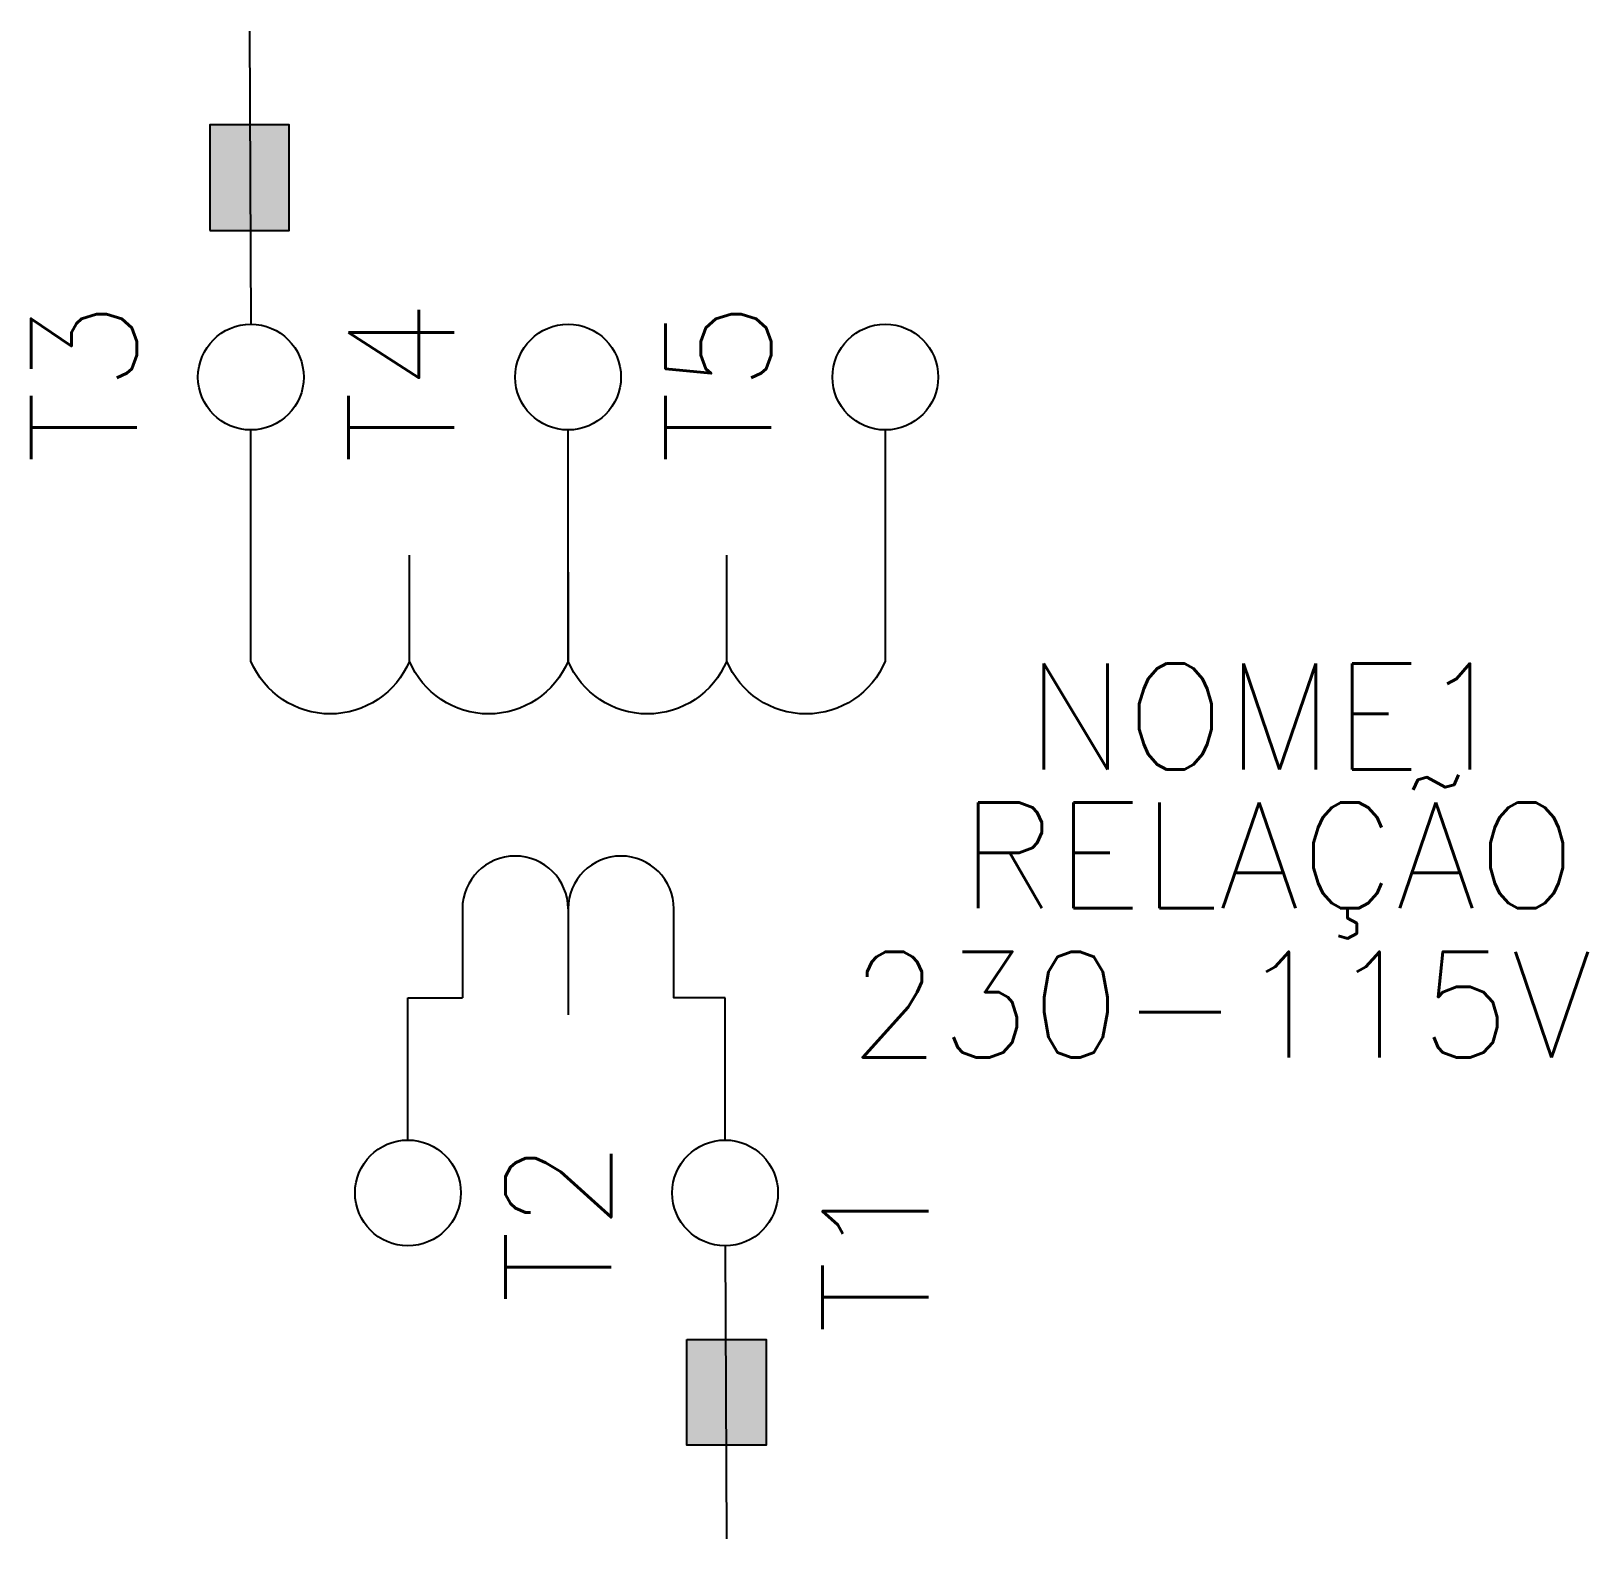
# Model space of a CAD drawing. Extents: x 423.2 to 452.6, y 206.4 to 234.9.
import ezdxf
from ezdxf.enums import TextEntityAlignment as Align

# ---------------------------------------------------------------- set-up
doc = ezdxf.new("R2010")
doc.units = 0
doc.header["$MEASUREMENT"] = 0
doc.layers.get('0').update_dxf_attribs({"linetype": 'CONTINUOUS'})
doc.styles.add('ROMANS', font='romans')

# ---------------------------------------------------------------- blocks, each defined once
blk = doc.blocks.new('QUA')
at = {"color": 0}
blk.add_lwpolyline([(0, -2), (1.5, -2), (1.5, 0), (0, 0)], close=True, dxfattribs=at)
blk.add_solid([(0, 0), (1.5, 0), (0, -2), (1.5, -2)], dxfattribs=at)

msp = doc.modelspace()

# ---------------------------------------------------------------- linework, layer by layer
for p, q in [((427.288, 234.944), (427.313, 229.402)), ((436.283, 211.975), (436.308, 206.433))]:
    msp.add_line(p, q)
at = {"color": 0}
for p, q in [((439.313, 227.402), (439.313, 224.716)), ((430.313, 223.032), (430.313, 225.032)), ((436.313, 223.032), (436.313, 225.032)), ((433.313, 218.345), (433.313, 216.345)), ((430.283, 216.661), (431.313, 216.661)), ((430.283, 213.975), (430.283, 216.661)), ((436.283, 213.975), (436.283, 216.661))]:
    msp.add_line(p, q, dxfattribs=at)
for points in [[(430.313, 223.032, -0.666667), (427.313, 223.032), (427.313, 227.402)], [(436.313, 223.032, -0.666667), (433.313, 223.032), (433.313, 227.402)], [(433.313, 224.716), (433.313, 223.032, -0.666667), (430.313, 223.032), (430.313, 225.032)], [(439.313, 224.716), (439.313, 223.032, -0.666667), (436.313, 223.032), (436.313, 225.032)], [(433.313, 218.345, 1), (431.313, 218.345), (431.313, 216.661)], [(436.283, 216.661), (435.313, 216.661), (435.313, 218.345, 1), (433.313, 218.345), (433.313, 216.345)]]:
    msp.add_lwpolyline(points, format="xyb", dxfattribs=at)
for centre in [(427.313, 228.402), (433.313, 228.402), (439.313, 228.402), (430.283, 212.975), (436.283, 212.975)]:
    msp.add_circle(centre, 1, dxfattribs=at)

# ---------------------------------------------------------------- block references
msp.add_blockref('QUA', (426.538, 233.173), dxfattribs=at)
at = {"color": 0, "xscale": -1, "rotation": 180}
msp.add_blockref('QUA', (435.558, 208.204), dxfattribs=at)

# ---------------------------------------------------------------- texts
at = {"color": 0, "style": 'ROMANS'}
msp.add_text('230-115V', height=2, dxfattribs=at).set_placement((445.658, 216.536), align=Align.MIDDLE_CENTER)
at = {"lineweight": -3, "style": 'ROMANS'}
for tag, text, p in [('T4', 'T4', (431.157, 228.304)), ('T3', 'T3', (425.157, 228.304)), ('T5', 'T5', (437.157, 228.304))]:
    msp.add_attdef(tag, text=text, height=2, rotation=90, dxfattribs=at).set_placement(p, align=Align.CENTER)
for tag, text, p in [('NOME1', 'NOME1', (446.557, 221.984)), ('RELAÇÃO', 'RELAÇÃO', (446.557, 219.359))]:
    msp.add_attdef(tag, text=text, height=2, dxfattribs=at).set_placement(p, align=Align.MIDDLE_CENTER)
for tag, text, p in [('T2', 'T2', (433.127, 213.973)), ('T1', 'T1', (439.127, 213.401))]:
    msp.add_attdef(tag, text=text, height=2, rotation=90, dxfattribs=at).set_placement(p, align=Align.MIDDLE_RIGHT)

doc.saveas('drawing.dxf')
